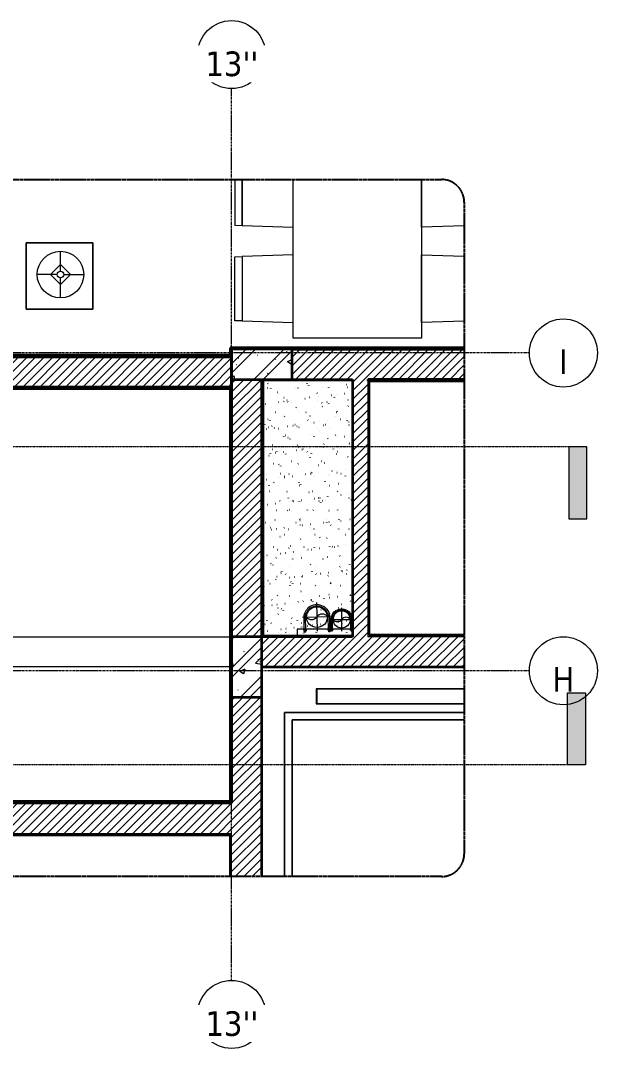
# Model space of a CAD drawing. Header units: millimetres. Extents: x 46404 to 154333, y -1327 to 55734.
# Drawn here: x 78360 to 82173, y 48941 to 55734 of the extents above; entities that cross this region are included whole.
import ezdxf

# ---------------------------------------------------------------- set-up
doc = ezdxf.new("R2010")
doc.units = ezdxf.units.MM
for name, pattern in [('Dash - Tight', [4.5, 3, -1.5]), ('Dash Dot 3_16_', [7.9375, 4.7625, -1.5875, 0, -1.5875]), ('Grid Line', [22.225, 12.7, -3.175, 3.175, -3.175]), ('Hidden', [7.14375, 4.7625, -2.38125]), ('IMPORT-CENTER _3_', [10.16, 6.35, -1.27, 1.27, -1.27])]:
    doc.linetypes.add(name, pattern=pattern)
for name, color, linetype, lineweight in [('0-2', 10, 'Continuous', 5), ('A-CLNG-PATT-1', 13, 'Continuous', 25), ('A-DETL-GENF-1', 9, 'Continuous', 18), ('A-DETL-GENF-2', 92, 'Dash - Tight', 18), ('A-DETL-GENF-3', 92, 'Hidden', 25), ('A-DETL-MEDM', 33, 'Continuous', 35), ('A-DOOR', 31, 'Continuous', 18), ('A-FLOR', 192, 'Continuous', 18), ('A-FLOR-1', 250, 'Continuous', 18), ('A-WALL', 113, 'Continuous', 18), ('A-WALL-1', 113, 'Continuous', 35), ('A-WALL-PATT-1', 250, 'Continuous', 18), ('A-WALL-PATT-2', 111, 'Continuous', 18), ('G-ANNO-SYMB', 111, 'Continuous', 9), ('G-ANNO-SYMB-1', 111, 'Dash Dot 3_16_', 18), ('G-IMPT-1', 8, 'Continuous', 25), ('G-IMPT-2', 8, 'Continuous', 18), ('G-IMPT-3', 8, 'IMPORT-CENTER _3_', 18), ('I-FURN', 30, 'Continuous', 18), ('I-FURN-1', 250, 'Continuous', 18), ('I-FURN-2', 253, 'Continuous', 18), ('I-WALL-1', 7, 'Continuous', 35), ('I-WALL-2', 250, 'Continuous', 18), ('I-WALL-3', 2, 'Continuous', 35), ('M-EQPM', 50, 'Continuous', 18), ('S-COLS-1', 9, 'Continuous', 18), ('S-COLS-2', 7, 'Continuous', 35), ('S-GRID-1', 1, 'Grid Line', 9), ('S-GRID-IDEN', 1, 'Continuous', 9)]:
    doc.layers.add(name, color=color, linetype=linetype, lineweight=lineweight)
doc.styles.add('Tahoma_B', font='tahomabd.ttf', dxfattribs={"height": 162.5})
pattern_1 = [(45, (0, 0), (-125.72359, 125.72359), []), (45, (0, 190.5), (-125.72359, 125.72359), [])]
pattern_2 = [(50, (0, 0), (364.3679, -31.8783), [38.1, -419.1]), (355, (0, 0), (-70.4859, 382.1133), [30.48, -335.28]), (100.451, (30.36, -2.66), (293.885, 350.2334), [32.38, -356.18]), (46.184, (0, 101.6), (542.1585, -84.0858), [57.15, -628.65]), (96.636, (45.2, 94.6), (474.805, 494.8554), [48.57, -534.27]), (351.184, (0, 101.6), (474.8102, 494.85), [45.72, -502.92]), (21, (50.8, 76.2), (303.2285, -204.53046), [38.1, -419.1]), (326, (50.8, 76.2), (123.6039, 368.376), [30.48, -335.28]), (71.451, (76.07, 59.16), (426.8341, 163.8427), [32.38, -356.18]), (37.5, (0, 0), (6.17665, 169.11015), [16.764, -314.452, 16.764, -323.596, -336.55]), (37.5, (0, 0), (6.17665, 169.11015), [-671.576, 16.764, -319.786]), (7.5, (0, 0), (133.63888, 200.3615), [16.764, -177.292, 16.764, -306.832, -128.27]), (7.5, (0, 0), (133.63888, 200.3615), [-517.652, 16.764, -111.506]), (327.5, (-113.28, 0), (271.18182, -11.45836), [16.764, -110.236, 16.764, -379.476, -525.78]), (327.5, (-113.28, 0), (271.18182, -11.45836), [-523.24, 16.764, -509.016]), (317.5, (-164.08, 0), (296.2585, 50.85285), [16.764, -148.336, 16.764, -246.38, -373.38]), (317.5, (-164.08, 0), (296.2585, 50.85285), [-428.244, 16.764, -356.616])]
pattern_3 = [(45, (0, 0), (-26.516504, 26.516504), [])]
pattern_4 = [(45, (-32297.56, 0), (-28.284271, 28.284271), [])]
pattern_5 = [(45, (-32297.56, 0), (-26.516504, 26.516504), [])]

# ---------------------------------------------------------------- blocks, each defined once
blk = doc.blocks.new('NCV_TKTC_KET CAU_rvt-2-TKCS_RAMP NKT 2 - MẶT BẰNG')
at = {"layer": 'S-COLS-1'}
h = blk.add_hatch(dxfattribs=at)
h.set_pattern_fill('FP_2', color=256, style=0, pattern_type=2)
h.set_pattern_definition(pattern_1)
h.paths.add_polyline_path([(107452.6, 53311.9), (107452.6, 53311.9), (107452.6, 53761.9)])
h = blk.add_hatch(dxfattribs=at)
h.set_pattern_fill('FP_3', color=256, style=0, pattern_type=2)
h.set_pattern_definition(pattern_2)
h.paths.add_polyline_path([(107452.6, 53311.9), (107452.6, 53311.9), (107452.6, 53761.9)])
h = blk.add_hatch(dxfattribs=at)
h.set_pattern_fill('FP_2', color=256, style=0, pattern_type=2)
h.set_pattern_definition(pattern_1)
h.paths.add_polyline_path([(112452.6, 53361.9), (112452.6, 53361.9), (112452.6, 53548.4)])
h = blk.add_hatch(dxfattribs=at)
h.set_pattern_fill('FP_3', color=256, style=0, pattern_type=2)
h.set_pattern_definition(pattern_2)
h.paths.add_polyline_path([(112452.6, 53361.9), (112452.6, 53361.9), (112452.6, 53548.4)])
at = {"layer": 'A-FLOR-1'}
blk.add_line((106252.6, 54683.3), (106252.6, 53511.9), dxfattribs=at)
at = {"layer": 'S-COLS-2'}
for p, q in [((107452.6, 53761.9), (107452.6, 53311.9)), ((112452.6, 53361.9), (112452.6, 53561.9))]:
    blk.add_line(p, q, dxfattribs=at)
blk = doc.blocks.new('RES_BAN AN 1 - RES_BAN AN 1-842837-TKCS_RAMP NKT 2 - MẶT BẰNG')
at = {"layer": 'I-FURN-2'}
for p, q in [((-809.6, 1048.2), (-809.6, 745.3)), ((-761.9, 1048.2), (-761.9, 743.8)), ((-761.9, 743.8), (-761.9, 1048.2)), ((-425, 732.5), (-425, 1048.2)), ((-425, 0), (-425, 1048.2)), ((425, 732.5), (425, 1048.2)), ((425, 1048.2), (425, 0)), ((-809.6, 745.3), (-761.9, 743.8)), ((-761.9, 743.8), (-425, 732.5)), ((706.5, 741.9), (425, 732.5)), ((-425, 549.7), (-761.9, 538.5)), ((-425, 102.3), (-425, 549.7)), ((425, 549.7), (706.5, 540.4)), ((425, 102.3), (425, 549.7)), ((-809.6, 536.9), (-761.9, 538.5)), ((-809.6, 115.1), (-809.6, 536.9)), ((-761.9, 538.5), (-761.9, 113.5)), ((-761.9, 538.5), (-761.9, 113.5)), ((-761.9, 113.5), (-809.6, 115.1)), ((-761.9, 113.5), (-425, 102.3)), ((706.5, 111.7), (425, 102.3)), ((425, 0), (-425, 0))]:
    blk.add_line(p, q, dxfattribs=at)
blk = doc.blocks.new('LOBBY_SOFA_1 - LOBBY_SOFA_1-842835-TKCS_RAMP NKT 2 - MẶT BẰNG')
at = {"layer": 'I-FURN'}
for p, q in [((-2556, 0), (-2556, -660)), ((-708, 0), (-2556, 0)), ((-708, -660), (-708, 0)), ((-2457, -66), (-2457, -660)), ((-807, -66), (-2457, -66)), ((-807, -660), (-807, -66)), ((-3128.2, -193.5), (-2688.2, -193.5)), ((-3128.2, -633.5), (-3128.2, -193.5)), ((-2688.2, -193.5), (-2688.2, -633.5)), ((-807, -143), (-2457, -143)), ((-1907, -143), (-1907, -660)), ((-1357, -143), (-1357, -660)), ((-575.9, -193.5), (-575.9, -633.5)), ((-135.9, -193.5), (-575.9, -193.5)), ((-135.9, -633.5), (-135.9, -193.5)), ((-2915.4, -269), (-2915.4, -401)), ((-348.6, -269), (-348.6, -401)), ((-2915.4, -357), (-2981.4, -423)), ((-2849.4, -423), (-2915.4, -357)), ((-414.6, -423), (-348.6, -357)), ((-348.6, -357), (-282.6, -423)), ((-2937.4, -423), (-3069.4, -423)), ((-2981.4, -423), (-2915.4, -489)), ((-2915.4, -489), (-2849.4, -423)), ((-2915.4, -445), (-2915.4, -577)), ((-2893.4, -423), (-2761.4, -423)), ((-370.6, -423), (-502.6, -423)), ((-348.6, -489), (-414.6, -423)), ((-282.6, -423), (-348.6, -489)), ((-348.6, -445), (-348.6, -577)), ((-326.6, -423), (-194.6, -423)), ((-2688.2, -633.5), (-3128.2, -633.5)), ((-2556, -660), (-708, -660)), ((-575.9, -633.5), (-135.9, -633.5)), ((-1160.3, -1020.5), (-2128.3, -1020.5))]:
    blk.add_line(p, q, dxfattribs=at)
for centre, radius in [((-2915.4, -423), 154), ((-348.6, -423), 154), ((-2915.4, -423), 22), ((-348.6, -423), 22)]:
    blk.add_circle(centre, radius, dxfattribs=at)
for centre, start, end in [((-2128.3, -1064.5), 90, 161.9694), ((-1160.3, -1064.5), 18.0306, 90)]:
    blk.add_arc(centre, 44, start, end, dxfattribs=at)
at = {"layer": 'I-FURN-2'}
for p, q in [((-708, 0), (-2556, 0)), ((-2556, 0), (-2556, -660)), ((-708, -660), (-708, 0)), ((-2688.2, -193.5), (-3128.2, -193.5)), ((-3128.2, -193.5), (-3128.2, -633.5)), ((-2688.2, -633.5), (-2688.2, -193.5)), ((-135.9, -193.5), (-575.9, -193.5)), ((-575.9, -193.5), (-575.9, -633.5)), ((-135.9, -633.5), (-135.9, -193.5)), ((-3128.2, -633.5), (-2688.2, -633.5)), ((-2556, -660), (-708, -660)), ((-575.9, -633.5), (-135.9, -633.5)), ((-1160.3, -1020.5), (-2128.3, -1020.5))]:
    blk.add_line(p, q, dxfattribs=at)
for centre, start, end in [((-2128.3, -1064.5), 90, 162.40707), ((-1160.3, -1064.5), 17.59293, 90)]:
    blk.add_arc(centre, 44, start, end, dxfattribs=at)
blk = doc.blocks.new('NCV_TKTC_TANG 1_rvt-2-TKCS_RAMP NKT 2 - MẶT BẰNG')
at = {"layer": 'A-WALL-PATT-1'}
h = blk.add_hatch(dxfattribs=at)
h.set_pattern_fill('FP_4', color=256, style=0, pattern_type=2)
h.set_pattern_definition(pattern_3)
h.paths.add_polyline_path([(107452.6, 53511.9), (107452.6, 53960.3), (107442.6, 53960.3), (107442.6, 53511.9)])
h = blk.add_hatch(dxfattribs=at)
h.set_pattern_fill('FP_4', color=256, style=0, pattern_type=2)
h.set_pattern_definition(pattern_3)
h.paths.add_polyline_path([(107662.6, 53761.9), (107662.6, 53960.3), (107652.6, 53960.3), (107652.6, 53761.9)])
h = blk.add_hatch(dxfattribs=at)
h.set_pattern_fill('FP_4', color=256, style=0, pattern_type=2)
h.set_pattern_definition(pattern_3)
h.paths.add_polyline_path([(113590.3, 53561.9), (113590.3, 53571.9), (112042.6, 53571.9), (112042.6, 53561.9), (112792.8, 53561.9)])
h = blk.add_hatch(dxfattribs=at)
h.set_pattern_fill('FP_4', color=256, style=0, pattern_type=2)
h.set_pattern_definition(pattern_3)
h.paths.add_polyline_path([(112052.6, 53511.9), (112052.6, 53561.9), (112042.6, 53561.9), (112042.6, 53511.9)])
h = blk.add_hatch(dxfattribs=at)
h.set_pattern_fill('FP_4', color=256, style=0, pattern_type=2)
h.set_pattern_definition(pattern_3)
h.paths.add_polyline_path([(108302.6, 53511.9), (112042.6, 53511.9), (112042.6, 53521.9), (108302.6, 53521.9)])
at = {"layer": 'A-FLOR-1'}
for p, q in [((107652.6, 54683.3), (107652.6, 53960.3)), ((106452.6, 53521.9), (106452.6, 53511.9))]:
    blk.add_line(p, q, dxfattribs=at)
at = {"layer": 'I-WALL-1'}
for p, q in [((107442.6, 53960.3), (107442.6, 53521.9)), ((107452.6, 53960.3), (107442.6, 53960.3)), ((107452.6, 53511.9), (107452.6, 53960.3)), ((107652.6, 53960.3), (107652.6, 53761.9)), ((107662.6, 53960.3), (107652.6, 53960.3)), ((107662.6, 53771.9), (107662.6, 53960.3)), ((113590.3, 53571.9), (112042.6, 53571.9)), ((112042.6, 53571.9), (112042.6, 53561.9)), ((112042.6, 53561.9), (112042.6, 53521.9)), ((112052.6, 53511.9), (112052.6, 53561.9)), ((112452.6, 53561.9), (113590.3, 53561.9)), ((107442.6, 53511.9), (107452.6, 53511.9)), ((112042.6, 53521.9), (108302.6, 53521.9)), ((108302.6, 53511.9), (112042.6, 53511.9)), ((112042.6, 53511.9), (112052.6, 53511.9))]:
    blk.add_line(p, q, dxfattribs=at)
at = {"layer": 'I-WALL-2'}
for p, q in [((106452.6, 53521.9), (106452.6, 54683.3)), ((106462.6, 54683.3), (106462.6, 53521.9)), ((106452.6, 53521.9), (106462.6, 53521.9))]:
    blk.add_line(p, q, dxfattribs=at)
at = {"layer": 'I-FURN-1', "rotation": 180}
blk.add_blockref('LOBBY_SOFA_1 - LOBBY_SOFA_1-842835-TKCS_RAMP NKT 2 - MẶT BẰNG', (108006.1, 53632), dxfattribs=at)
at = {"layer": 'I-FURN-1'}
blk.add_blockref('RES_BAN AN 1 - RES_BAN AN 1-842837-TKCS_RAMP NKT 2 - MẶT BẰNG', (112883.8, 53635.2), dxfattribs=at)
blk = doc.blocks.new('Thang may HIEN - Dài x Rộng - 2000x2000-2402764-TKCS_RAMP NKT 2 - MẶT BẰNG')
at = {"layer": 'A-DOOR'}
for p, q in [((750, -1850), (750, -815)), ((800, -1900), (800, -815)), ((-387.8, -1850), (750, -1850)), ((-387.8, -1900), (800, -1900)), ((590.8, -1955.4), (-387.8, -1955.4)), ((590.8, -2055.4), (590.8, -1955.4)), ((-387.8, -2055.4), (590.8, -2055.4))]:
    blk.add_line(p, q, dxfattribs=at)
blk = doc.blocks.new('TKTC_XREF_251221_MB TANG 1 - TKTC_XREF_260130_MB TANG 1_dwg_$cc-4202114-TKCS_RAMP NKT 2 - MẶT BẰNG')
at = {"layer": 'G-IMPT-2'}
blk.add_circle((0, 0), 0.5, dxfattribs=at)
for centre, radius, start, end in [((0, 0), 0.5, 90, 270), ((0.188, 0.25), 0.313, 126.8699, 233.1301), ((-0.188, -0.25), 0.313, 306.8699, 53.1301)]:
    blk.add_arc(centre, radius, start, end, dxfattribs=at)
at = {"layer": 'G-IMPT-3'}
for p, q in [((0, -0.673), (0, 0.638)), ((-0.673, 0), (0.673, 0))]:
    blk.add_line(p, q, dxfattribs=at)
blk = doc.blocks.new('TKTC_XREF_251221_MB TANG 1 - TKTC_XREF_260130_MB TANG 1_dwg_CUM U_DN100-4202115-TKCS_RAMP NKT 2 - MẶT BẰNG')
at = {"layer": 'G-IMPT-2'}
blk.add_hatch(color=256, dxfattribs=at).paths.add_polyline_path([(0, 61), (15.8, 58.9), (30.5, 52.8), (43.1, 43.1), (52.8, 30.5), (58.9, 15.8), (61, 0), (58.9, -15.8), (52.8, -30.5), (43.1, -43.1), (30.5, -52.8), (15.8, -58.9), (0, -61), (0, -57), (14.8, -55.1), (28.5, -49.4), (40.3, -40.3), (49.4, -28.5), (55.1, -14.8), (57, 0), (55.1, 14.8), (49.4, 28.5), (40.3, 40.3), (28.5, 49.4), (14.8, 55.1), (0, 57)])
for p, q in [((-72.7, 69.3), (-72.7, 60.7)), ((-65, 69), (0, 69)), ((-79.1, 66.6), (-79.1, 63.4)), ((-76.6, 66.6), (-76.6, 63.4)), ((-74.6, 66.6), (-74.6, 63.4)), ((-66.9, 67.9), (-71.7, 67.9)), ((-66.9, 62.1), (-71.7, 62.1)), ((-79.1, -63.4), (-79.1, -66.6)), ((-76.6, -63.4), (-76.6, -66.6)), ((-74.6, -63.4), (-74.6, -66.6)), ((-72.7, -60.7), (-72.7, -69.3)), ((-66.9, -62.1), (-71.7, -62.1)), ((-66.9, -67.9), (-71.7, -67.9)), ((-65, -69), (0, -69))]:
    blk.add_line(p, q, dxfattribs=at)
at = {"layer": 'G-IMPT-2', "flags": 128}
for points in [[(-71.7, 59.2), (-66.9, 59.2), (-66.9, 70.8), (-71.7, 70.8)], [(-66.9, 70.8), (-66.9, 72.7), (-65, 72.7)], [(-65, 72.7), (-65, 57.3), (-66.9, 57.3), (-66.9, 59.2)], [(-72.7, 67.6), (-78.1, 67.6), (-78.1, 62.4), (-72.7, 62.4)], [(-65, 61), (0, 61), (0, 57)], [(-72.7, -62.4), (-78.1, -62.4), (-78.1, -67.6), (-72.7, -67.6)], [(-71.7, -70.8), (-66.9, -70.8), (-66.9, -59.2), (-71.7, -59.2)], [(-66.9, -59.2), (-66.9, -57.3), (-65, -57.3), (-65, -72.7), (-66.9, -72.7), (-66.9, -70.8)], [(-65, -61), (0, -61), (0, -57)]]:
    blk.add_lwpolyline(points, dxfattribs=at)
at = {"layer": 'G-IMPT-2'}
for centre, radius, start, end in [((-71.1, 69.3), 1.56, 112.61986, 247.38014), ((0, 0), 69, 270, 90), ((-78.1, 66.6), 0.96, 90, 180), ((-78.1, 63.4), 0.96, 180, 270), ((-67.9, 65), 4.8, 143.1301, 216.8699), ((-71.1, 60.7), 1.56, 112.61986, 247.38014), ((0, 0), 61, 270, 90), ((0, 0), 57, 270, 90), ((-78.1, -63.4), 0.96, 90, 180), ((-78.1, -66.6), 0.96, 180, 270), ((-71.1, -60.7), 1.56, 112.61986, 247.38014), ((-67.9, -65), 4.8, 143.1301, 216.8699), ((-71.1, -69.3), 1.56, 112.61986, 247.38014)]:
    blk.add_arc(centre, radius, start, end, dxfattribs=at)
blk = doc.blocks.new('TKTC_XREF_251221_MB TANG 1 - TKTC_XREF_260130_MB TANG 1_dwg_CUM U_DN100-V15-TKCS_RAMP NKT 2 - MẶT BẰNG')
at = {"layer": 'G-IMPT-2'}
blk.add_hatch(color=256, dxfattribs=at).paths.add_polyline_path([(0, -61), (0, -57), (14.8, -55.1), (28.5, -49.4), (40.3, -40.3), (49.4, -28.5), (55.1, -14.8), (57, 0), (55.1, 14.8), (49.4, 28.5), (40.3, 40.3), (28.5, 49.4), (14.8, 55.1), (0, 57), (0, 61), (15.8, 58.9), (30.5, 52.8), (43.1, 43.1), (52.8, 30.5), (58.9, 15.8), (61, 0), (58.9, -15.8), (52.8, -30.5), (43.1, -43.1), (30.5, -52.8), (15.8, -58.9), (4.7, -60.4)])
for p, q in [((-79.1, 66.6), (-79.1, 63.4)), ((-76.6, 66.6), (-76.6, 63.4)), ((-74.6, 66.6), (-74.6, 63.4)), ((-72.7, 69.3), (-72.7, 60.7)), ((-66.9, 67.9), (-71.7, 67.9)), ((-66.9, 62.1), (-71.7, 62.1)), ((-65, 69), (0, 69)), ((-79.1, -63.4), (-79.1, -66.6)), ((-76.6, -63.4), (-76.6, -66.6)), ((-74.6, -63.4), (-74.6, -66.6)), ((-72.7, -60.7), (-72.7, -69.3)), ((-66.9, -62.1), (-71.7, -62.1)), ((-66.9, -67.9), (-71.7, -67.9)), ((-65, -69), (0, -69))]:
    blk.add_line(p, q, dxfattribs=at)
at = {"layer": 'G-IMPT-2', "flags": 128}
for points in [[(-72.7, 67.6), (-78.1, 67.6), (-78.1, 62.4), (-72.7, 62.4)], [(-71.7, 59.2), (-66.9, 59.2), (-66.9, 70.8), (-71.7, 70.8)], [(-66.9, 70.8), (-66.9, 72.7), (-65, 72.7), (-65, 57.3), (-66.9, 57.3), (-66.9, 59.2)], [(-65, 61), (0, 61), (0, 57)], [(-72.7, -62.4), (-78.1, -62.4), (-78.1, -67.6), (-72.7, -67.6)], [(-71.7, -70.8), (-66.9, -70.8), (-66.9, -59.2), (-71.7, -59.2)], [(-66.9, -59.2), (-66.9, -57.3), (-65, -57.3), (-65, -72.7), (-66.9, -72.7), (-66.9, -70.8)], [(-65, -61), (0, -61), (0, -57)]]:
    blk.add_lwpolyline(points, dxfattribs=at)
at = {"layer": 'G-IMPT-2'}
for centre, radius, start, end in [((-78.1, 66.6), 0.96, 90, 180), ((-78.1, 63.4), 0.96, 180, 270), ((-71.1, 69.3), 1.56, 112.6199, 247.3801), ((-67.9, 65), 4.8, 143.1301, 216.8699), ((-71.1, 60.7), 1.56, 112.6199, 247.3801), ((0, 0), 69, 270, 90), ((0, 0), 61, 270, 90), ((0, 0), 57, 270, 90), ((-78.1, -63.4), 0.96, 90, 180), ((-78.1, -66.6), 0.96, 180, 270), ((-71.1, -60.7), 1.56, 112.6199, 247.3801), ((-67.9, -65), 4.8, 143.1301, 216.8699), ((-71.1, -69.3), 1.56, 112.6199, 247.3801)]:
    blk.add_arc(centre, radius, start, end, dxfattribs=at)
blk = doc.blocks.new('TKTC_XREF_251221_MB TANG 1 - TKTC_XREF_260130_MB TANG 1_dwg_$cc-4202118-TKCS_RAMP NKT 2 - MẶT BẰNG')
at = {"layer": 'G-IMPT-2'}
blk.add_circle((0, 0), 0.5, dxfattribs=at)
for centre, radius, start, end in [((0, 0), 0.5, 90, 270), ((0.188, 0.25), 0.313, 126.8699, 233.1301), ((-0.188, -0.25), 0.313, 306.8699, 53.1301)]:
    blk.add_arc(centre, radius, start, end, dxfattribs=at)
at = {"layer": 'G-IMPT-3'}
for p, q in [((0, -0.673), (0, 0.673)), ((-0.673, 0), (0.673, 0))]:
    blk.add_line(p, q, dxfattribs=at)
blk = doc.blocks.new('TKTC_XREF_251221_MB TANG 1 - TKTC_XREF_260130_MB TANG 1_dwg-4202109-TKCS_RAMP NKT 2 - MẶT BẰNG')
at = {"layer": 'G-IMPT-1'}
blk.add_line((-91099.1, -348034.7), (-91099.1, -348044.7), dxfattribs=at)
at = {"layer": 'G-IMPT-2'}
for p, q in [((-90299, -349634.7), (-90664.7, -349634.7)), ((-90664.7, -349635), (-90664.7, -349684.7))]:
    blk.add_line(p, q, dxfattribs=at)
at = {"layer": 'G-IMPT-2', "flags": 128}
blk.add_lwpolyline([(-90299, -349634.7), (-90664.7, -349634.7), (-90664.7, -349684.7)], dxfattribs=at)
for name, p, xscale, yscale, zscale, rotation in [('TKTC_XREF_251221_MB TANG 1 - TKTC_XREF_260130_MB TANG 1_dwg_$cc-4202118-TKCS_RAMP NKT 2 - MẶT BẰNG', (-90535.1, -349553.4), 140.0000000000797, 140.0000000000797, 140.0000000000797, 271.0087957877644), ('TKTC_XREF_251221_MB TANG 1 - TKTC_XREF_260130_MB TANG 1_dwg_$cc-4202114-TKCS_RAMP NKT 2 - MẶT BẰNG', (-90371.7, -349570.6), 114.0000000000649, 114.0000000000649, 114.0000000000649, 269.9277821117898)]:
    blk.add_blockref(name, p, dxfattribs=dict(xscale=xscale, yscale=yscale, zscale=zscale, rotation=rotation))
at = {"extrusion": (0, 0, -1), "xscale": 1.228070175438593, "yscale": 1.228070175438593, "zscale": -1.228070175438593, "rotation": 88.99120421064113}
blk.add_blockref('TKTC_XREF_251221_MB TANG 1 - TKTC_XREF_260130_MB TANG 1_dwg_CUM U_DN100-V15-TKCS_RAMP NKT 2 - MẶT BẰNG', (90535, -349556.3), dxfattribs=at)
at = {"extrusion": (0, 0, -1), "zscale": -1, "rotation": 90.072217886616}
blk.add_blockref('TKTC_XREF_251221_MB TANG 1 - TKTC_XREF_260130_MB TANG 1_dwg_CUM U_DN100-4202115-TKCS_RAMP NKT 2 - MẶT BẰNG', (90371.6, -349569.7), dxfattribs=at)
blk = doc.blocks.new('TKTC_XREF_251221_MB TANG 1 - TKTC_XREF_251221_MB TANG 1-2038492-TKCS_RAMP NKT 2 - MẶT BẰNG')
blk.add_blockref('TKTC_XREF_251221_MB TANG 1 - TKTC_XREF_260130_MB TANG 1_dwg-4202109-TKCS_RAMP NKT 2 - MẶT BẰNG', (169499.1, 384109.7))
blk = doc.blocks.new('Thang may HIEN - Dài x Rộng - 2000x2000-2402870-TKCS_RAMP NKT 2 - MẶT BẰNG')
at = {"layer": 'A-DOOR'}
for p, q in [((-584.2, 1955.4), (-584.2, 2055.4)), ((-584.2, 2055.4), (387.8, 2055.4)), ((387.8, 1955.4), (-584.2, 1955.4)), ((-800, 815), (-800, 1900)), ((-800, 1900), (387.8, 1900)), ((-750, 815), (-750, 1850)), ((-750, 1850), (387.8, 1850))]:
    blk.add_line(p, q, dxfattribs=at)
blk = doc.blocks.new('BORDER VIEW - BORDER VIEW-2373945-TKCS_RAMP NKT 2 - MẶT BẰNG')
at = {"layer": 'A-DETL-GENF-3'}
for p, q in [((150, 4606.4), (13627.8, 4606.4)), ((13777.8, 4456.4), (13777.8, 150)), ((13627.8, 0), (150, 0))]:
    blk.add_line(p, q, dxfattribs=at)
for centre, start, end in [((13627.8, 4456.4), 0, 90), ((13627.8, 150), 270, 0)]:
    blk.add_arc(centre, 150, start, end, dxfattribs=at)
blk = doc.blocks.new('Grid - M_Grid Head - Circle-353313-TKCS_RAMP NKT 2 - MẶT BẰNG')
at = {"layer": 'S-GRID-IDEN'}
blk.add_circle((0, 0), 4.5, dxfattribs=at)
blk = doc.blocks.new('Section - 3_32_ x 3_8_-4701953-TKCS_RAMP NKT 2 - MẶT BẰNG')
at = {"layer": 'G-ANNO-SYMB'}
blk.add_hatch(color=256, dxfattribs=at).paths.add_polyline_path([(0, 9.525), (0, 0), (-2.38125, 0), (-2.38125, 9.525)])
for p, q in [((0, 9.525), (-2.38125, 9.525)), ((-2.38125, 9.525), (-2.38125, 0)), ((0, 0), (0, 9.525)), ((-2.38125, 0), (0, 0))]:
    blk.add_line(p, q, dxfattribs=at)

msp = doc.modelspace()

# ---------------------------------------------------------------- hatches: boundary and pattern name
at = {"layer": 'A-CLNG-PATT-1'}
h = msp.add_hatch(dxfattribs=at)
h.set_pattern_fill('FP_7', color=256, style=0, pattern_type=2)
h.set_pattern_definition([(37.5, (-32297.56, 0), (-4.06471, 124.31102), [1.676, -96.388, 1.676, -108.001, -104.838]), (37.5, (-32297.56, 0), (-4.06471, 124.31102), [-207.742, 1.676, -103.162]), (7.5, (-32297.56, 0), (114.1784, 182.07394), [1.676, -51.227, 1.676, -86.711, -33.871]), (7.5, (-32297.56, 0), (114.1784, 182.07394), [-141.29, 1.676, -32.194]), (327.5, (-32376.92, 0), (200.91183, 0.365375), [1.676, -30.582, 1.676, -114.452, -151.613]), (327.5, (-32376.92, 0), (200.91183, 0.365375), [-148.387, 1.676, -149.936]), (317.5, (-32376.92, 0), (193.94316, 56.62441), [1.676, -14.453, 1.676, -74.452, -87.097]), (317.5, (-32376.92, 0), (193.94316, 56.62441), [-92.258, 1.676, -85.42])])
h.paths.add_polyline_path([(80539.5, 51671.9), (80555, 51671.9), (80555, 53351.9), (79965.1, 53351.9), (79965.1, 51671.9), (80537.6, 51671.9)])
h.paths.add_polyline_path([(80543.5, 51776.9), (80543.5, 51776.9), (80543.5, 51792.7)])
h.paths.add_polyline_path([(79755, 53311.9), (79755.1, 53311.9), (79755, 53361.9)])
at = {"layer": 'A-DETL-GENF-1'}
h = msp.add_hatch(dxfattribs=at)
h.set_pattern_fill('FP_6', color=256, style=0, pattern_type=2)
h.set_pattern_definition([(50, (-32297.56, 0), (364.3679, -31.8783), [38.1, -419.1]), (355, (-32297.56, 0), (-70.4859, 382.1133), [30.48, -335.28]), (100.451, (-32267.2, -2.66), (293.885, 350.2334), [32.38, -356.18]), (46.184, (-32297.56, 101.6), (542.1585, -84.0858), [57.15, -628.65]), (96.636, (-32252.4, 94.6), (474.805, 494.8554), [48.57, -534.27]), (351.184, (-32297.56, 101.6), (474.8102, 494.85), [45.72, -502.92]), (21, (-32246.76, 76.2), (303.2285, -204.53046), [38.1, -419.1]), (326, (-32246.76, 76.2), (123.6039, 368.376), [30.48, -335.28]), (71.451, (-32221.5, 59.16), (426.8341, 163.8427), [32.38, -356.18]), (37.5, (-32297.56, 0), (6.17665, 169.11015), [3.353, -327.863, 3.353, -337.007, -336.55]), (37.5, (-32297.56, 0), (6.17665, 169.11015), [-671.576, 3.353, -333.197]), (7.5, (-32297.56, 0), (133.63888, 200.3615), [3.353, -190.703, 3.353, -320.243, -128.27]), (7.5, (-32297.56, 0), (133.63888, 200.3615), [-517.652, 3.353, -124.917]), (327.5, (-32410.84, 0), (271.18182, -11.45836), [3.353, -123.647, 3.353, -392.887, -525.78]), (327.5, (-32410.84, 0), (271.18182, -11.45836), [-523.24, 3.353, -522.427]), (317.5, (-32461.64, 0), (296.2585, 50.85285), [3.353, -161.747, 3.353, -259.791, -373.38]), (317.5, (-32461.64, 0), (296.2585, 50.85285), [-428.244, 3.353, -370.027]), (45, (-32297.56, 0), (-125.72359, 125.72359), []), (45, (-32297.56, 190.5), (-125.72359, 125.72359), [])])
h.paths.add_polyline_path([(77155.1, 50361.9), (77155.1, 50561.9), (76955.1, 50561.9), (76955.1, 50361.9)])
h.paths.add_polyline_path([(79955.1, 51261.9), (79955.1, 51661.9), (79755.1, 51661.9), (79755.1, 51261.9)])
h.paths.add_polyline_path([(73955, 53311.9), (74155, 53311.9), (74155, 53511.9), (73955, 53511.9)])
h.paths.add_polyline_path([(75155.1, 53311.9), (76005, 53311.9), (76005, 53761.9), (75155.1, 53761.9)])
h.paths.add_polyline_path([(80155, 53361.9), (80155, 53561.9), (79755.1, 53561.9), (79755.1, 53361.9)])
at = {"layer": 'A-WALL-PATT-2'}
h = msp.add_hatch(dxfattribs=at)
h.set_pattern_fill('FP_1', color=256, style=0, pattern_type=2)
h.set_pattern_definition(pattern_4)
h.paths.add_polyline_path([(81292.8, 53361.9), (81292.8, 53561.9), (80155, 53561.9), (80155, 53361.9), (80655.1, 53361.9)])
h = msp.add_hatch(dxfattribs=at)
h.set_pattern_fill('FP_1', color=256, style=0, pattern_type=2)
h.set_pattern_definition(pattern_4)
h.paths.add_polyline_path([(79755, 53311.9), (79755, 53511.9), (76005, 53511.9), (76005, 53311.9), (79626.2, 53311.9)])
h = msp.add_hatch(dxfattribs=at)
h.set_pattern_fill('FP_1', color=256, style=0, pattern_type=2)
h.set_pattern_definition(pattern_4)
h.paths.add_polyline_path([(79755.1, 51661.9), (79955.1, 51661.9), (79955.1, 53361.9), (79755.1, 53361.9), (79755.1, 51794.8)])
h = msp.add_hatch(dxfattribs=at)
h.set_pattern_fill('FP_1', color=256, style=0, pattern_type=2)
h.set_pattern_definition(pattern_4)
h.paths.add_polyline_path([(80555.1, 51661.9), (80655.1, 51661.9), (80655.1, 53361.9), (80555.1, 53361.9), (80555.1, 52379.3)])
h = msp.add_hatch(dxfattribs=at)
h.set_pattern_fill('FP_4', color=256, style=0, pattern_type=2)
h.set_pattern_definition(pattern_5)
h.paths.add_polyline_path([(80665.1, 53352.3), (81292.8, 53352.3), (81292.8, 53362.3), (80655.1, 53362.3), (80655.1, 53352.3)])
h = msp.add_hatch(dxfattribs=at)
h.set_pattern_fill('FP_4', color=256, style=0, pattern_type=2)
h.set_pattern_definition(pattern_5)
h.paths.add_polyline_path([(80665.1, 51671.9), (80665.1, 53352.3), (80655.1, 53352.3), (80655.1, 51671.9)])
h = msp.add_hatch(dxfattribs=at)
h.set_pattern_fill('FP_1', color=256, style=0, pattern_type=2)
h.set_pattern_definition(pattern_4)
h.paths.add_polyline_path([(81292.8, 51461.9), (81292.8, 51661.9), (79955.1, 51661.9), (79955.1, 51461.9), (80495.2, 51461.9)])
h = msp.add_hatch(dxfattribs=at)
h.set_pattern_fill('FP_4', color=256, style=0, pattern_type=2)
h.set_pattern_definition(pattern_5)
h.paths.add_polyline_path([(80655.1, 51661.9), (81292.8, 51661.9), (81292.8, 51671.9), (80655.1, 51671.9)])
h = msp.add_hatch(dxfattribs=at)
h.set_pattern_fill('FP_1', color=256, style=0, pattern_type=2)
h.set_pattern_definition(pattern_4)
h.paths.add_polyline_path([(79755.1, 50076.9), (79955.1, 50076.9), (79955.1, 51261.9), (79755.1, 51261.9), (79755.1, 50351.9)])
h = msp.add_hatch(dxfattribs=at)
h.set_pattern_fill('FP_1', color=256, style=0, pattern_type=2)
h.set_pattern_definition(pattern_4)
h.paths.add_polyline_path([(77155.1, 50361.9), (79755.1, 50361.9), (79755.1, 50561.9), (77155.1, 50561.9)])
h = msp.add_hatch(dxfattribs=at)
h.set_pattern_fill('FP_4', color=256, style=0, pattern_type=2)
h.set_pattern_definition(pattern_5)
h.paths.add_polyline_path([(79745.1, 50351.9), (79755.1, 50351.9), (79755.1, 50361.9), (77165.1, 50361.9), (77165.1, 50351.9), (79626.2, 50351.9)])
h = msp.add_hatch(dxfattribs=at)
h.set_pattern_fill('FP_4', color=256, style=0, pattern_type=2)
h.set_pattern_definition(pattern_5)
h.paths.add_polyline_path([(79748.6, 50076.9), (79755.1, 50076.9), (79755.1, 50351.9), (79745.1, 50351.9), (79745.1, 50076.9)])

# ---------------------------------------------------------------- linework, layer by layer
at = {"layer": 'A-DETL-MEDM'}
for p, q in [((80155, 53561.9), (79755.1, 53561.9)), ((79755.1, 53561.9), (79755.1, 53361.9)), ((80155, 53361.9), (80155, 53561.9)), ((79755.1, 53361.9), (80155, 53361.9)), ((79955.1, 51661.9), (79755.1, 51661.9)), ((79755.1, 51661.9), (79755.1, 51261.9)), ((79955.1, 51261.9), (79955.1, 51661.9)), ((79755.1, 51261.9), (79955.1, 51261.9))]:
    msp.add_line(p, q, dxfattribs=at)
at = {"layer": 'A-FLOR'}
msp.add_line((80555, 53362), (80555, 51661.9), dxfattribs=at)
at = {"layer": 'A-WALL'}
for p, q in [((80555, 53351.9), (79965.1, 53351.9)), ((79965.1, 53351.9), (79965.1, 51671.9)), ((80655.1, 53352.3), (80655.1, 51661.9)), ((78005, 51661.9), (79745.1, 51661.9)), ((79965.1, 51671.9), (80555, 51671.9)), ((81292.8, 51661.9), (80655.1, 51661.9)), ((79745.1, 51461.9), (77805, 51461.9)), ((77165.1, 50361.9), (79755.1, 50361.9)), ((79755.1, 50076.9), (79755.1, 50361.9))]:
    msp.add_line(p, q, dxfattribs=at)
at = {"layer": 'A-WALL-1'}
for p, q in [((81292.8, 53561.9), (80155, 53561.9)), ((79755, 53511.9), (76005, 53511.9)), ((79755, 53311.9), (79755, 53511.9)), ((79755.1, 53361.9), (79755.1, 51661.9)), ((79955.1, 51661.9), (79955.1, 53361.9)), ((80155, 53361.9), (80555.1, 53361.9)), ((80555.1, 53361.9), (80555.1, 51661.9)), ((80655.1, 53361.9), (81292.8, 53361.9)), ((73944.9, 53301.9), (79745.1, 53301.9)), ((76005, 53311.9), (79755, 53311.9)), ((79745.1, 53311.9), (76005, 53311.9)), ((79745.1, 53301.9), (79745.1, 53311.9)), ((79755.1, 53301.9), (79745.1, 53301.9)), ((79745.1, 53301.9), (79745.1, 50571.9)), ((79755.1, 51661.9), (79755.1, 53301.9)), ((80555.1, 51661.9), (79955.1, 51661.9)), ((79955.1, 51461.9), (81292.8, 51461.9)), ((79755.1, 51261.9), (79755.1, 50561.9)), ((79955.1, 50076.9), (79955.1, 51261.9)), ((79745.1, 50571.9), (76945.1, 50571.9)), ((79755.1, 50561.9), (77155.1, 50561.9))]:
    msp.add_line(p, q, dxfattribs=at)
at = {"layer": 'G-ANNO-SYMB-1'}
for p, q in [((81983.7, 52916.1), (66318.3, 52916.1)), ((81975, 50815.1), (66318.3, 50815.1))]:
    msp.add_line(p, q, dxfattribs=at)
at = {"layer": 'I-WALL-3'}
for p, q in [((81292.8, 53362.3), (80655.1, 53362.3)), ((80655.1, 53362.3), (80655.1, 53352.3)), ((80665.1, 53352.3), (81292.8, 53352.3)), ((80665.1, 51671.9), (80665.1, 53352.3)), ((81292.8, 51671.9), (80665.1, 51671.9)), ((77165.1, 50351.9), (79745.1, 50351.9)), ((79745.1, 50351.9), (79745.1, 50076.9))]:
    msp.add_line(p, q, dxfattribs=at)
at = {"layer": 'S-GRID-1'}
for p, q in [((79755.1, 54033.6), (79755.1, 55283.6)), ((79755.1, 50641.1), (79755.1, 54033.6)), ((80473.5, 53536.9), (68006.5, 53536.9)), ((81723.5, 53536.9), (80473.5, 53536.9)), ((80473.5, 51436.9), (68006.5, 51436.9)), ((81723.5, 51436.9), (80473.5, 51436.9)), ((79755.1, 49391.1), (79755.1, 50641.1))]:
    msp.add_line(p, q, dxfattribs=at)

# ---------------------------------------------------------------- block references
at = {"layer": '0-2'}
for name in ['NCV_TKTC_KET CAU_rvt-2-TKCS_RAMP NKT 2 - MẶT BẰNG', 'NCV_TKTC_TANG 1_rvt-2-TKCS_RAMP NKT 2 - MẶT BẰNG']:
    msp.add_blockref(name, (-32297.6, 0), dxfattribs=at)
at = {"layer": 'A-DETL-GENF-2'}
msp.add_blockref('BORDER VIEW - BORDER VIEW-2373945-TKCS_RAMP NKT 2 - MẶT BẰNG', (67515, 50076.9), dxfattribs=at)
at = {"layer": 'A-DOOR', "rotation": 180}
msp.add_blockref('Thang may HIEN - Dài x Rộng - 2000x2000-2402764-TKCS_RAMP NKT 2 - MẶT BẰNG', (80905, 49261.9), dxfattribs=at)
at = {"layer": 'A-DOOR'}
msp.add_blockref('Thang may HIEN - Dài x Rộng - 2000x2000-2402870-TKCS_RAMP NKT 2 - MẶT BẰNG', (80905, 49261.9), dxfattribs=at)
at = {"layer": 'G-ANNO-SYMB', "xscale": 49.99999999999998, "yscale": 49.99999999999998, "zscale": 49.99999999999998, "rotation": 180}
msp.add_blockref('Section - 3_32_ x 3_8_-4701953-TKCS_RAMP NKT 2 - MẶT BẰNG', (81983.7, 52916.1), dxfattribs=at)
at = {"layer": 'M-EQPM'}
msp.add_blockref('TKTC_XREF_251221_MB TANG 1 - TKTC_XREF_251221_MB TANG 1-2038492-TKCS_RAMP NKT 2 - MẶT BẰNG', (1355, 17236.9), dxfattribs=at)
at = {"layer": 'S-GRID-IDEN', "xscale": 49.99999999999998, "yscale": 49.99999999999998, "zscale": 49.99999999999998}
for p in [(79755.1, 55508.6), (79755.1, 49166.1)]:
    msp.add_blockref('Grid - M_Grid Head - Circle-353313-TKCS_RAMP NKT 2 - MẶT BẰNG', p, dxfattribs=at)
at = {"layer": 'S-GRID-IDEN', "xscale": 49.99999999999998, "yscale": 49.99999999999998, "zscale": 49.99999999999998, "rotation": 89.9999999999998}
for p in [(81948.5, 53536.9), (81948.5, 51436.9)]:
    msp.add_blockref('Grid - M_Grid Head - Circle-353313-TKCS_RAMP NKT 2 - MẶT BẰNG', p, dxfattribs=at)

# ---------------------------------------------------------------- next in the draw order: texts
at = {"layer": 'S-GRID-IDEN', "char_height": 162.5, "attachment_point": 5, "line_spacing_factor": 0.996129, "style": 'Tahoma_B', "bg_fill": 3, "box_fill_scale": 1.25, "bg_fill_color": 256, "bg_fill_true_color": 13158600, "bg_fill_transparency": 0}
for s, insert, width in [("\\pt634.99962,1269.99925,1905.0005,2540.00013,3174.99975,3809.99937,4445.00062,5080.00025,5714.99987,6349.9995,6985.00075,7620.00037,8255,8889.99962,9524.99925,10160.0005,10795.00013,11429.99975,12064.99938,12700.00063,13335.00025,13969.99988,14604.9995,15240.00075,15875.00038,16510,17144.99963,17779.99925,18415.0005,19050.00013,19684.99975,20319.99938;13''", (79757.2, 55446.2), 407), ('\\pt634.99962,1269.99925,1905.0005,2540.00013,3174.99975,3809.99937,4445.00062,5080.00025,5714.99987,6349.9995,6985.00075,7620.00037,8255,8889.99962,9524.99925,10160.0005,10795.00013,11429.99975,12064.99938,12700.00063,13335.00025,13969.99988,14604.9995,15240.00075,15875.00038,16510,17144.99963,17779.99925,18415.0005,19050.00013,19684.99975,20319.99938;I', (81948.3, 53479.7), 109), ('\\pt634.99962,1269.99925,1905.0005,2540.00013,3174.99975,3809.99937,4445.00062,5080.00025,5714.99987,6349.9995,6985.00075,7620.00037,8255,8889.99962,9524.99925,10160.0005,10795.00013,11429.99975,12064.99938,12700.00063,13335.00025,13969.99988,14604.9995,15240.00075,15875.00038,16510,17144.99963,17779.99925,18415.0005,19050.00013,19684.99975,20319.99938;H', (81948, 51379.7), 172), ("\\pt634.99962,1269.99925,1905.0005,2540.00013,3174.99975,3809.99937,4445.00062,5080.00025,5714.99987,6349.9995,6985.00075,7620.00037,8255,8889.99962,9524.99925,10160.0005,10795.00013,11429.99975,12064.99938,12700.00063,13335.00025,13969.99988,14604.9995,15240.00075,15875.00038,16510,17144.99963,17779.99925,18415.0005,19050.00013,19684.99975,20319.99938;13''", (79757.2, 49103.7), 407)]:
    msp.add_mtext(s, dxfattribs=dict(at, insert=insert, width=width))

# ---------------------------------------------------------------- next in the draw order: block references
at = {"layer": 'G-ANNO-SYMB', "extrusion": (0, 0, -1), "xscale": 49.99999999999998, "yscale": 49.99999999999998, "zscale": 49.99999999999998}
msp.add_blockref('Section - 3_32_ x 3_8_-4701953-TKCS_RAMP NKT 2 - MẶT BẰNG', (-81975, 50815.1), dxfattribs=at)

doc.saveas('drawing.dxf')
